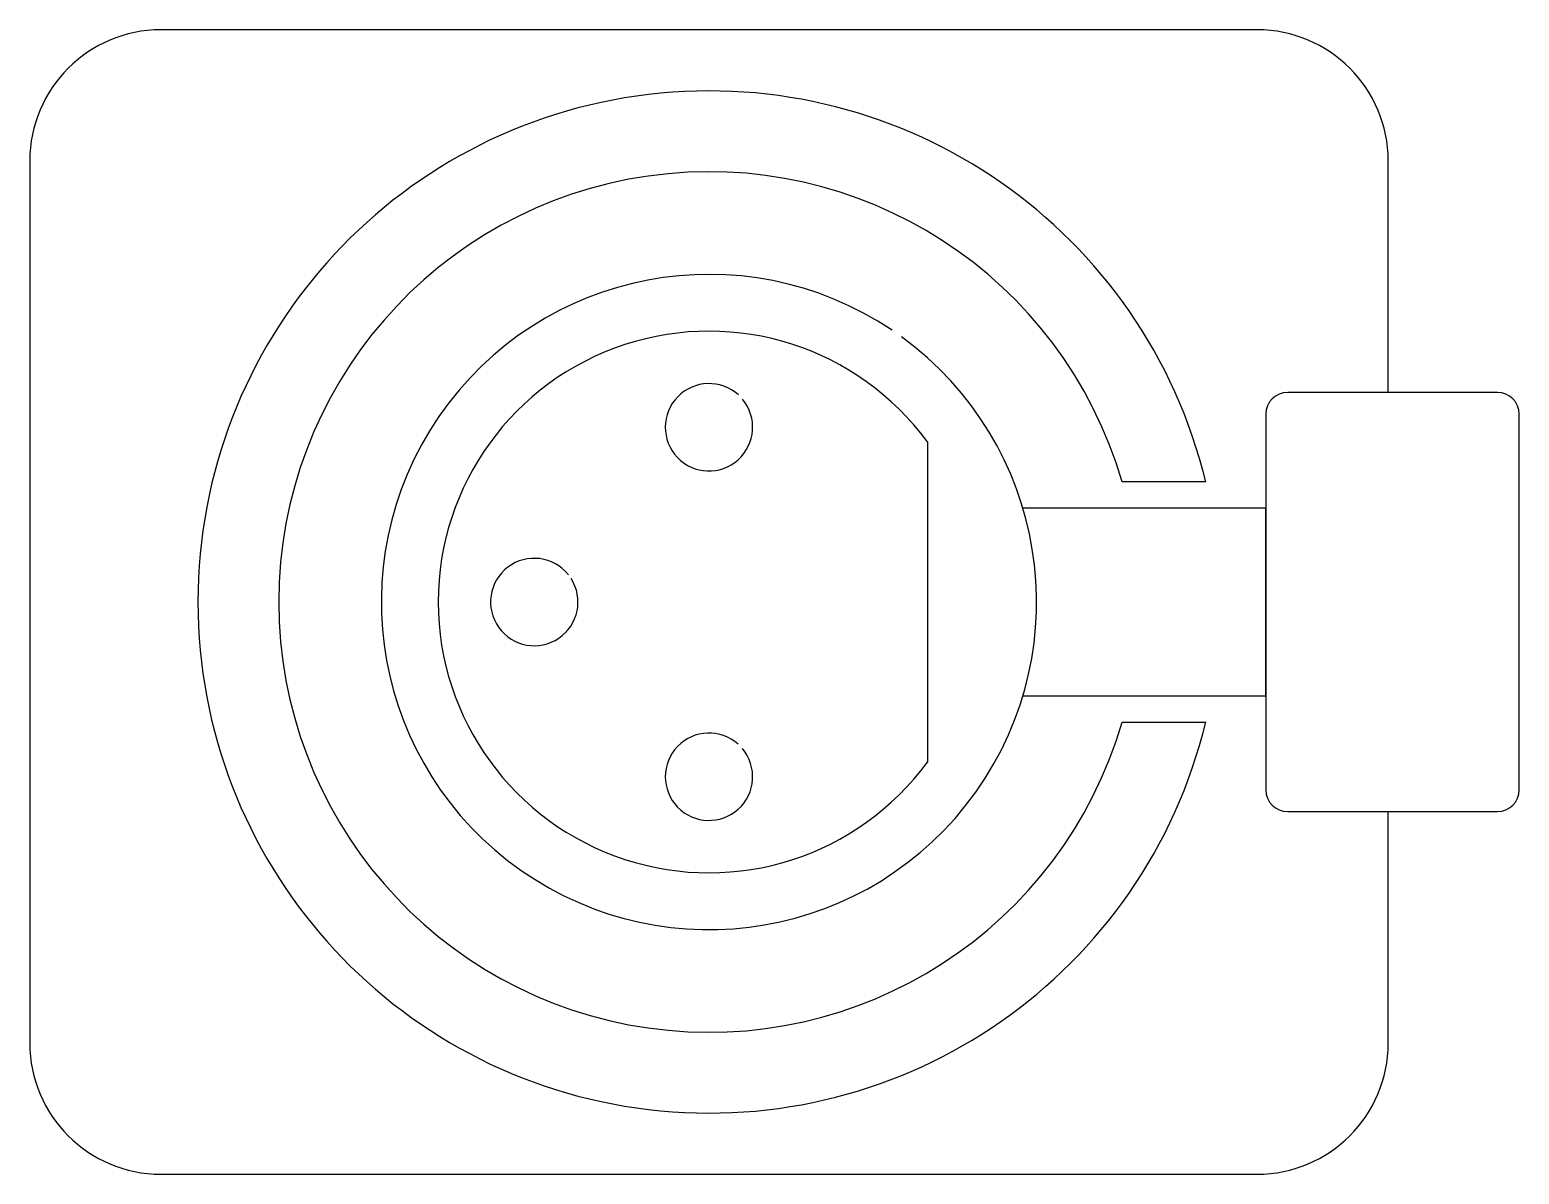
# Model space of a CAD drawing. Extents: x -15.6 to 18.5, y -13.1 to 13.1.
import ezdxf

# ---------------------------------------------------------------- set-up
doc = ezdxf.new("R2010")
doc.units = 0
doc.layers.add('KOMPONENT', color=10, linetype='CONTINUOUS')

msp = doc.modelspace()

# ---------------------------------------------------------------- linework, layer by layer
at = {"layer": 'KOMPONENT', "color": 0}
for p, q in [((12.55, 13.1), (-12.55, 13.1)), ((-15.55, 10.1), (-15.55, -10.1)), ((15.55, 4.8), (15.55, 10.1)), ((18.05, 4.8), (13.25, 4.8)), ((12.75, 4.3), (12.75, -4.3)), ((18.55, -4.3), (18.55, 4.3)), ((12.75, 2.15), (7.185, 2.15)), ((12.75, -2.15), (12.75, 2.15)), ((7.185, -2.15), (12.75, -2.15)), ((13.25, -4.8), (18.05, -4.8)), ((15.55, -10.1), (15.55, -4.8)), ((-12.55, -13.1), (12.55, -13.1))]:
    msp.add_line(p, q, dxfattribs=at)
for points in [[(5, 3.666), (5, -3.666)], [(11.372, 2.75), (9.458, 2.75)], [(9.458, -2.75), (11.372, -2.75)]]:
    msp.add_lwpolyline(points, dxfattribs=at)
for centre, radius, start, end in [((-12.55, 10.1), 3, 90, 180), ((12.55, 10.1), 3, 0, 90), ((0, 0), 11.7, 13.5941, 346.4059), ((0, 0), 9.85, 16.2117, 343.7883), ((0, 0), 7.5, 56.0239, 54.0003), ((0, 0), 6.2, 36.2493, 323.7507), ((0, 4), 1, 47.6812, 39.8453), ((13.25, 4.3), 0.5, 90, 180), ((18.05, 4.3), 0.5, 0, 90), ((-4, 0), 1, 38.6203, 32.6324), ((0, -4), 1, 48.0141, 40.1747), ((13.25, -4.3), 0.5, 180, 270), ((18.05, -4.3), 0.5, 270, 0), ((-12.55, -10.1), 3, 180, 270), ((12.55, -10.1), 3, 270, 0)]:
    msp.add_arc(centre, radius, start, end, dxfattribs=at)

doc.saveas('drawing.dxf')
